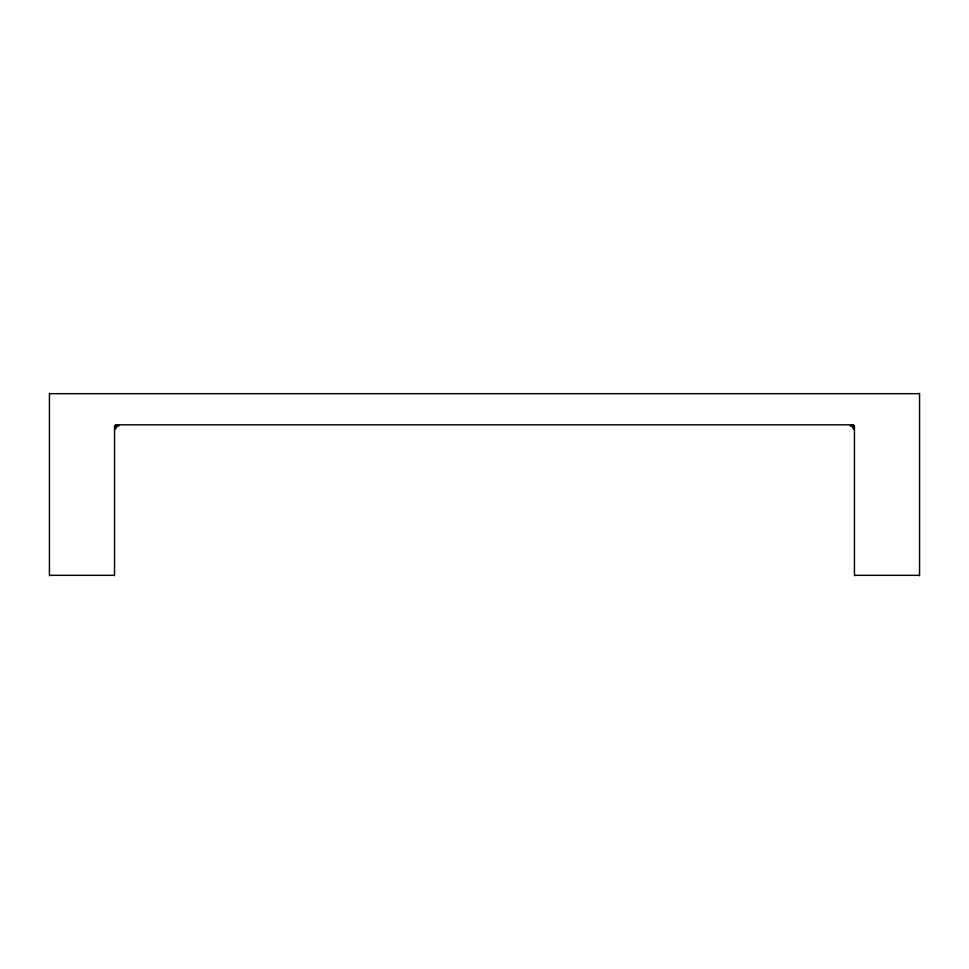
<?xml version="1.0" encoding="UTF-8"?>
<svg xmlns="http://www.w3.org/2000/svg" width="969" height="969" viewBox="0 0 969 969"><rect width="100%" height="100%" fill="white"/><g stroke="black" fill="none" stroke-linecap="round" stroke-linejoin="round"><path stroke-width="1.45" d="M49.431 393.244L49.431 575.756M114.548 575.756L114.548 425.803L115.529 429.158L116.522 426.784L118.884 425.803L115.529 424.822L853.471 424.822L850.116 425.803L852.478 426.784L853.471 429.158L854.452 425.803L854.452 575.756M919.569 575.756L919.569 393.244M852.478 426.784L853.471 425.803M49.867 393.68L919.133 393.68M114.112 575.32L49.867 575.32M919.133 575.32L854.888 575.32M115.529 425.803L116.522 426.784"/></g></svg>
